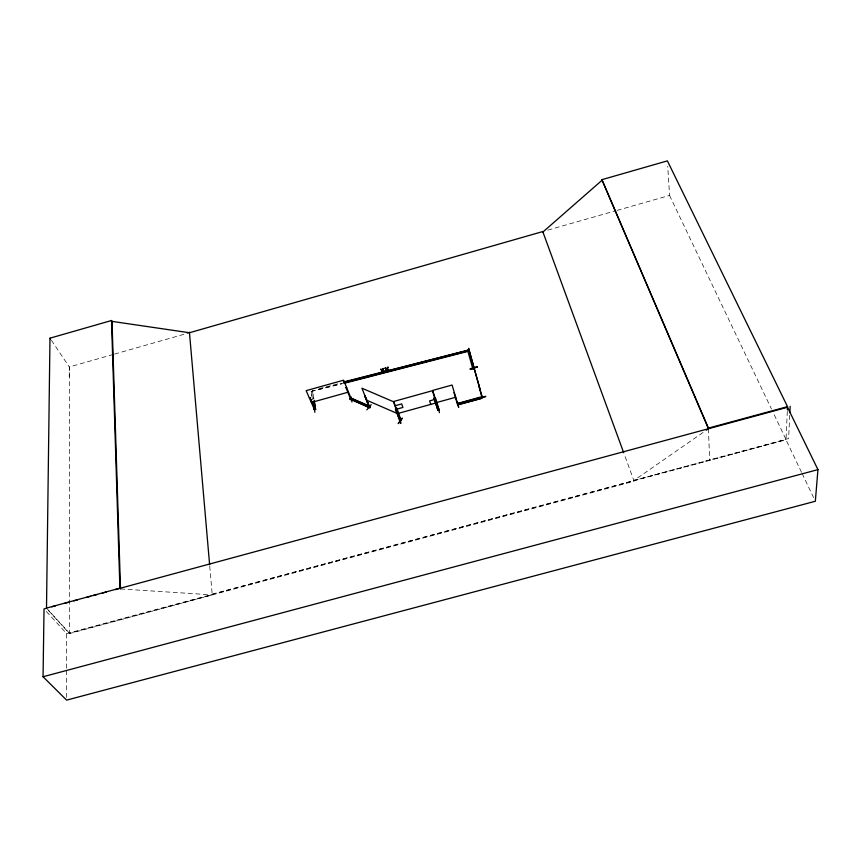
<?xml version="1.0" encoding="UTF-8"?>
<svg xmlns="http://www.w3.org/2000/svg" width="861" height="861" viewBox="0 0 861 861"><rect width="100%" height="100%" fill="white"/><g stroke="black" fill="none" stroke-linecap="round" stroke-linejoin="round"><path stroke-width="0.65" stroke-dasharray="4.3 3.23" d="M66.609 697.453L66.631 669.524M66.631 668.19L66.663 633.61L44.933 609.922M69.246 376.827L69.321 366.969L50.551 339.008M801.537 472.334L786.007 439.788L787.374 409.965M789.731 415.314L788.611 438.55L633.868 480.524L704.072 431.77M547.876 230.113L615.766 210.762M617.046 210.407L669.567 195.436L667.727 166.195M113.254 354.463L69.321 366.969L69.547 633.319L634.126 481.224L624.171 454.038M114.545 354.086L189.474 332.744M312.425 399.117L311.144 391.454L342.237 383.393M311.144 391.454L342.387 383.758M209.74 566.14L212.236 594.886L69.547 633.588L47.183 609.093M212.172 594.155L786.018 439.519L773.748 413.807M66.663 633.61L786.007 439.788M318.947 388.731L340.934 383.059M120.508 588.946L212.236 594.886M46.505 608.081L69.547 633.319M669.567 195.436L771.434 408.953M802.108 473.539L813.613 497.647M313.91 399.106L312.468 391.077L313.748 398.751M311.305 391.809L312.586 399.482M312.489 390.399L312.629 391.443M708.452 428.724L709.636 460.366"/><path stroke-width="1.29" d="M49.981 338.169L46.505 608.081L119.894 588.181L120.508 588.946L112.027 321.379L111.51 320.518L49.981 338.169L50.551 339.008M120.486 588.192L787.492 407.285L817.95 469.622L815.335 501.263L66.609 700.122L43.05 676.757L44.029 608.931L46.612 608.232M437.818 406.941L439.465 412.656M787.374 409.965L787.524 406.65L667.393 160.878L601.904 179.669L708.452 428.724L706.268 430.242M789.86 412.731L790.172 406.274M399.569 420.426C400.462 422.148 400.666 418.231 401.161 420.491L396.932 408.405L396.329 408.781L396.932 408.405M364.623 395.694L369.778 407.727L369.197 407.479L364.773 395.511L369.929 407.544L368.982 407.027M314.017 406.887L314.889 412.258M438.626 409.384L439.175 409.911L435.332 397.75M399.762 417.693L400.742 423.429L399.838 417.714M481.6 396.361L481.945 397.33L478.522 384.63M481.956 396.232L482.225 397.233L468.621 348.318L474.11 368.702M343.528 383.059L467.792 350.976L472.861 368.938L474.034 368.131M437.797 410.094L438.367 409.707M350.502 399.192L351.234 398.783M314.319 409.266L315.029 408.835L315.201 409.492L309.992 397.674L309.368 397.857L310.025 397.868M386.858 368.734L385.179 368.024L386.621 369.111L385.879 371.037L386.955 369.315L388.698 370.252L387.181 368.938L388.02 367.227L386.944 368.982L387.504 367.378M386.406 370.897L386.955 369.315M382.413 369.972L380.734 369.272L382.176 370.359L381.434 372.286L382.499 370.553L384.243 371.5L382.736 370.176L383.586 368.476L382.499 370.219L383.059 368.616M381.95 372.135L382.499 370.553M385.879 371.037L386.621 369.111M388.698 370.252L387.267 369.186L388.02 367.227M381.434 372.286L382.176 370.359M384.243 371.5L382.822 370.424L383.586 368.476M438.55 410.116L437.872 410.32L434.073 398.116L434.719 397.933L434.073 398.116M400.451 419.92L400.946 419.781M401.204 420.437L400.602 420.319M401.269 420.437L401.022 419.791M350.556 399.31L351.406 399.213M351.331 399.181L350.825 399.601M351.256 399.009L343.647 380.175L306.15 390.657L314.534 409.707L315.266 409.47L314.287 409.083M314.362 409.061L314.975 408.878M400.161 420.663L395.457 409.029L395.995 409.255M395.597 408.835L400.311 420.469L399.795 420.211M398.245 423.44L402.388 418.08L398.352 423.644M366.829 409.847L371.199 404.67M369.929 407.511L369.208 406.855M369.111 407.608L369.778 406.231L350.847 397.965L350.04 398.966L369.111 407.608L369.778 406.231M350.19 399.332L350.997 398.32L369.918 406.596M473.572 367.862L473.862 368.777L470.418 355.98M601.979 180.315L542.839 232.083M438.669 409.352L439.153 409.976L438.992 409.287M400.602 420.34L401.183 420.211L400.43 420.168M350.502 398.955L350.836 399.633L345.961 387.644L346.585 387.461L345.961 387.644M351.31 399.472L350.75 399.601M315.137 409.535L309.992 397.674M369.423 407.285L361.943 388.203L393.499 401.753L400.397 420.846M453.973 392.594L457.632 404.874M457.213 401.796L458.601 407.167M458.687 407.371L457.363 401.786M457.729 404.11L457.632 404.842M350.879 396.609L351.977 402.012M470.224 368.831L477.252 366.904L470.31 369.143M470.278 369.035L477.295 367.055M478.49 398.32L485.647 396.297M478.565 398.578L485.733 396.587M380.734 369.272L382.499 370.219M385.179 368.024L386.944 368.982M383.608 371.403L384.157 371.252M388.063 370.155L388.612 370.004M469.148 350.599L467.792 350.976L469.245 350.976M311.413 402.453L348.468 392.11M314.125 409.341L315.621 409.33L314.125 409.341L312.844 401.678M474.12 368.185L472.861 368.938M395.264 405.714L401.678 403.927L402.916 407.436L396.523 409.212M434.622 399.493L429.607 400.882L430.737 404.379M436.505 402.571L455.706 397.255M398.008 413.452L436.269 402.862M481.859 398.288L481.45 396.835L457.578 403.443L457.858 404.541L481.859 398.288L457.977 404.896L452.09 385.039L432.663 390.431L438.873 410.019M480.298 397.556L457.686 403.809L457.977 404.896M708.452 428.724L708.431 428.111L787.524 406.65M51.8 606.822L55.685 605.767M64.758 603.313L68.643 602.259M73.831 600.849L77.716 599.794M86.789 597.33L90.674 596.275M93.268 595.575L97.153 594.52M102.341 593.121L106.226 592.067M115.299 589.602L119.184 588.547M43.05 676.757L817.95 469.622M343.367 382.026L467.652 350.341L346.1 381.724M344.97 383.091L467.9 351.353L467.545 349.953M438.292 409.427L438.604 410.127L432.426 390.711L393.692 401.474L400.505 420.609M438.378 409.47L437.679 409.632L438.001 410.277M112.027 321.379L189.474 332.744L542.753 231.566L623.719 452.778M400.15 421.083L399.762 420.878M481.891 397.265L481.611 396.415M369.261 406.866L369.24 407.522M369.078 407.102L369.864 407.511M366.582 400.161L397.825 413.732M350.04 398.966L368.971 407.253M437.926 410.266L434.127 398.309M385.265 368.271L386.707 369.358M380.82 369.52L382.262 370.607M387.041 369.563L388.15 370.402M382.596 370.8L383.694 371.651M601.904 179.669L708.431 428.111M395.457 409.029L399.741 420.911M481.966 396.318L482.235 397.19M471.957 360.759L480.201 389.861M314.125 400.387L315.621 409.33M314.179 401.301L315.47 408.964M313.006 402.033L314.287 409.696M189.431 332.228L209.632 564.805M111.51 320.518L119.894 588.181"/></g></svg>
